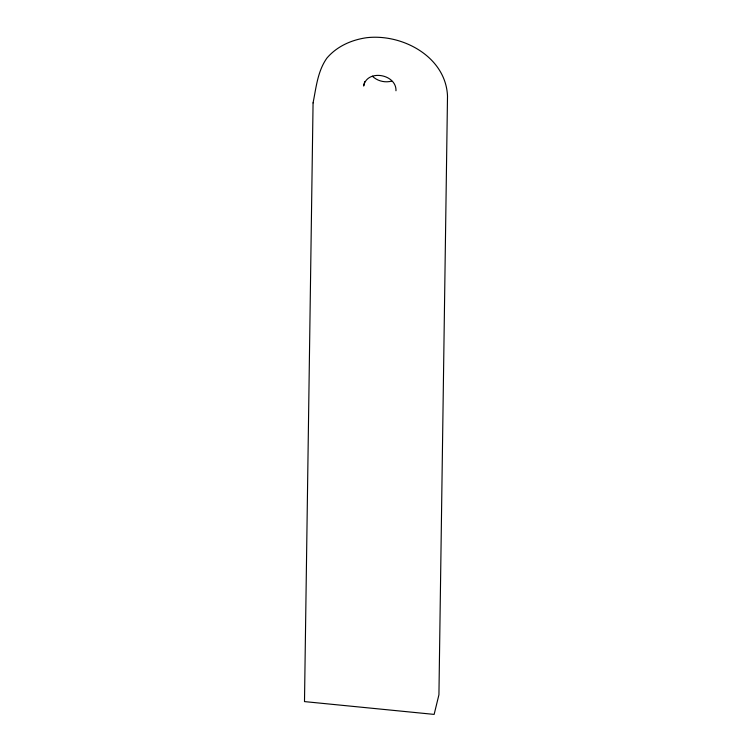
<?xml version="1.0" encoding="UTF-8"?>
<svg xmlns="http://www.w3.org/2000/svg" width="752" height="752" viewBox="0 0 752 752"><rect width="100%" height="100%" fill="white"/><g stroke="black" fill="none" stroke-linecap="round" stroke-linejoin="round"><path stroke-width="1.13" d="M364.711 81.648L363.648 86.019C366.901 68.808 396.624 74.034 395.975 90.766M391.679 81.103C384.939 82.955 377.382 81.056 372.353 76.187M313.067 102.902L304.494 701.597L434.139 714.4L438.933 694.754L447.506 96.068C445.842 56.823 402.489 33.53 366.628 37.713C351.504 39.884 336.962 46.295 326.913 58.083C317.607 71.196 316.16 87.552 313.067 102.902"/></g></svg>
